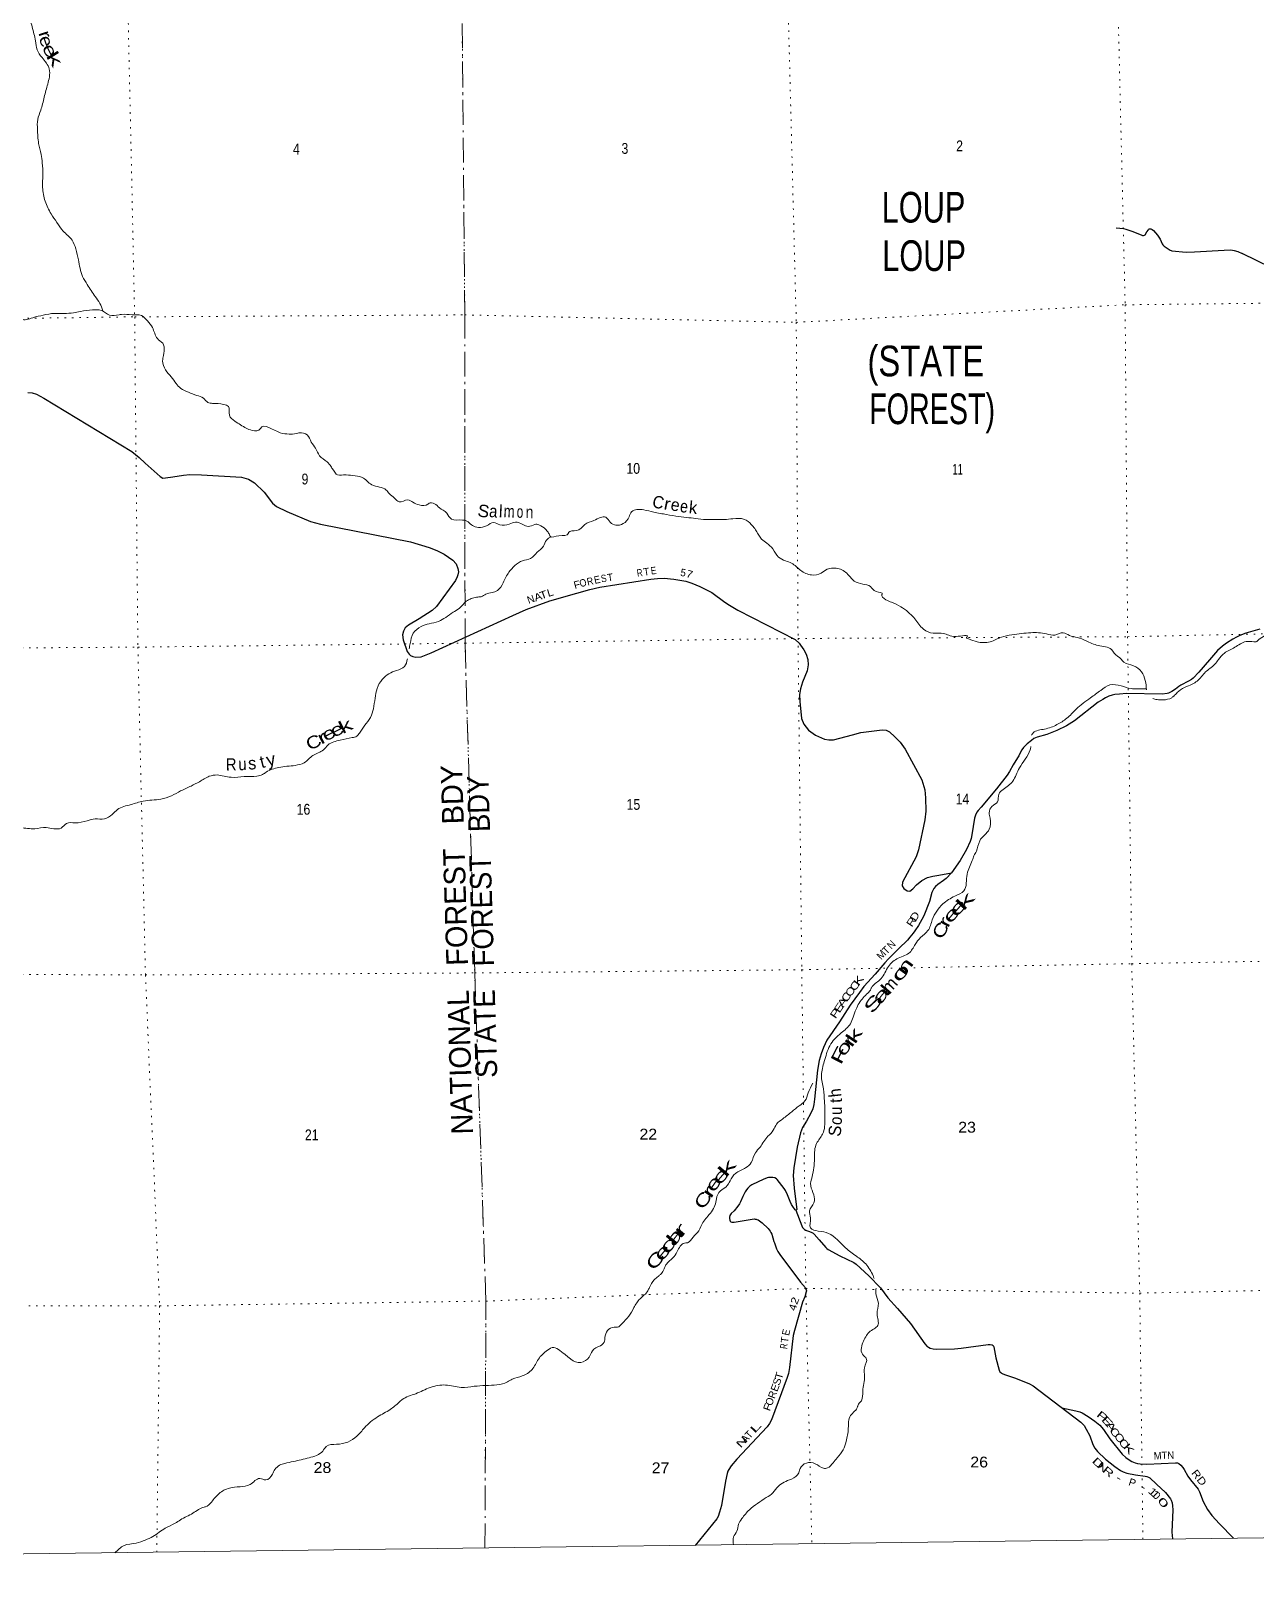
# Model space of a CAD drawing. Header units: feet. Extents: x 242557 to 489137, y 368785 to 557307.
# Drawn here: x 281416 to 301237, y 368785 to 393853 of the extents above; entities that cross this region are included whole.
import ezdxf
from ezdxf.enums import TextEntityAlignment as Align

# ---------------------------------------------------------------- set-up
doc = ezdxf.new("R2010")
doc.units = ezdxf.units.FT
doc.header["$LTSCALE"] = 80
doc.linetypes.add('DOT_DASHED', pattern=[7.7, 5, -1.2, 0.3, -1.2])
doc.linetypes.add('DOTTED', pattern=[1.5, 0.3, -1.2])
for name, color, linetype, lineweight in [('29', 7, 'Continuous', 25), ('30', 7, 'Continuous', 35), ('39', 7, 'Continuous', 13), ('4', 7, 'Continuous', 13), ('41', 7, 'Continuous', 13), ('44', 7, 'DOT_DASHED', 13), ('7', 7, 'DOTTED', 13)]:
    doc.layers.add(name, color=color, linetype=linetype, lineweight=lineweight)

msp = doc.modelspace()

# ---------------------------------------------------------------- linework, layer by layer
at = {"layer": '29'}
for points in [[(298975.92, 390671.76), (299091.84, 390658.83), (299129.75, 390649.57), (299243.49, 390610.71), (299387.74, 390551.49), (299403, 390546.86), (299416.41, 390545.94), (299431.2, 390549.64), (299443.22, 390558.9), (299469.12, 390603.31), (299495.01, 390640.32), (299501.95, 390647.72), (299510.73, 390651.42), (299521.36, 390653.27), (299535.69, 390651.43), (299556.96, 390642.17), (299576.38, 390625.52), (299642.96, 390551.49), (299652.67, 390537.61), (299683.64, 390484.87), (299716.47, 390408.99), (299728.03, 390396.04), (299752.54, 390371.98), (299798.31, 390340.52), (299845.93, 390310.91), (299861.65, 390302.58), (299875.98, 390299.81), (300109, 390277.6), (300242.16, 390281.3), (300719.3, 390310.91), (300828.89, 390311.84), (300885.75, 390303.51), (300945.4, 390285.93), (301013.23, 390254.26)], [(302870.44, 389461.78), (301706.63, 389914.09), (301013.23, 390254.26)], [(281364.51, 388008.65), (281437.38, 387999.54), (281503.95, 387981.04), (281624.53, 387913.96), (283046.31, 387052.66), (283168.42, 386955.8), (283262.1, 386866.34), (283505.01, 386648.6), (283549.39, 386622.69), (283589.95, 386624.2), (283710.39, 386643.08), (283885.01, 386671.27), (283985.85, 386678.21), (284172.94, 386677.91), (284820.55, 386636.46), (284934.6, 386604.19), (285034.47, 386544.97), (285188.67, 386395.25), (285322.98, 386215.56), (285387.34, 386164.23), (285554.42, 386081.49), (285938.83, 385923.17), (286100.97, 385878.63), (287553.95, 385591.95), (287858.22, 385500.3), (287980.58, 385453.12), (288102.64, 385390.2), (288243.64, 385295.73), (288294.98, 385234.74), (288323.32, 385158.62), (288331.97, 385105.2), (288324.57, 385057.08), (288313.47, 385027.47), (288285.36, 384968.46), (287976.88, 384546.31), (287905.68, 384480.44), (287695.15, 384348.73), (287523.77, 384246.51), (287471.99, 384202.09), (287443.94, 384145.59), (287427.6, 384087.36), (287439.1, 384004.52), (287503.83, 383816.73), (287534.87, 383772.75), (287557.06, 383754.24), (287594.05, 383735.73), (287644.87, 383727.35), (287727.21, 383732.03), (287891.1, 383795.45), (289210.88, 384401.8), (289428.66, 384498.19), (289811.5, 384635.15), (290248.15, 384764.02), (290458.79, 384820.21), (290620.73, 384857.18), (291442.67, 384986.77), (291554.12, 385000.15), (291662.96, 385002.04), (291818.1, 384990.47), (292014.14, 384953.46), (292110.31, 384923.85), (292239.76, 384868.33), (292431.68, 384774.09), (292644.8, 384615.9), (292716.91, 384568.53), (292855.27, 384485.83), (293780.73, 384009.79), (293843.2, 383950.42), (293865.39, 383920.81), (293919.02, 383846.79), (293956.01, 383772.76), (293983.76, 383691.33), (293989.49, 383601.79), (293976.36, 383506.26), (293899.14, 383323.83), (293865.39, 383213.86), (293850.6, 383121.33), (293855.97, 383008.7), (293885.73, 382732.7), (293920.71, 382643.7), (293996.7, 382547.64), (294108.07, 382466.78), (294255.62, 382399.59), (294325.89, 382388.49), (294399.9, 382390.95), (294709.8, 382472.83)], [(301296.36, 384181.68), (301074.43, 384115.06), (300976.41, 384078.07), (300919.08, 384052.16), (300859.91, 384018.83), (300758.18, 383950.37), (300695.3, 383904.11), (300615.79, 383833.77), (300482.63, 383685.72), (300312.68, 383483.9)], [(300312.68, 383483.9), (300220.01, 383387.8), (300192.27, 383363.75), (300146.96, 383335.98), (300020.28, 383274.92), (299987.91, 383254.56), (299932.43, 383210.14), (299876.95, 383173.13), (299842.74, 383152.78), (299819.62, 383141.67), (299799.27, 383136.12), (299717.9, 383128.71), (299140.89, 383136.12), (299029.93, 383128.71), (298954.11, 383121.31), (298911.57, 383110.21), (298857.94, 383093.55), (298804.3, 383069.5), (298756.23, 383043.58), (298682.24, 382999.17), (298297.57, 382699.37), (298168.11, 382617.94), (298016.46, 382540.22), (297850.02, 382477.3), (297698.37, 382432.88), (297643.82, 382408.83), (297602.2, 382381.07), (297535.91, 382323.38)], [(294709.8, 382472.83), (294842.44, 382507.88), (295185.91, 382552.05), (295252.45, 382543.95), (295304.23, 382518.04), (295391.94, 382440), (295478.08, 382351.48), (295559.67, 382240.49), (295830.9, 381743.32), (295881.25, 381581.62), (295887.9, 381452.64), (295896.04, 381237.4), (295877.96, 381093.98), (295775.83, 380611.89), (295736.48, 380496.67), (295516.18, 380086.84), (295513.21, 380027.09), (295538.61, 379986.67), (295594.59, 379945.66), (295634.26, 379944.57), (295683.36, 379978.98), (295744.8, 380043.78)], [(297535.91, 382323.38), (297472.75, 382264.48), (297446.87, 382227.47), (297424.67, 382188.61), (297399.7, 382129.39), (297380.28, 382097.93), (297310.01, 381983.19), (297249.9, 381879.55), (297210.14, 381820.34), (297039.99, 381594.56), (296788.48, 381302.16), (296739.48, 381244.79), (296721.9, 381217.03), (296696.94, 381170.77), (296684.91, 381124.5), (296640.53, 380850.61), (296629.43, 380795.09), (296610.94, 380743.28), (296551.76, 380617.43), (296448.19, 380436.07), (296311.33, 380236.21)], [(296311.33, 380236.21), (296223.49, 380149.23), (296181.88, 380114.06), (296086.63, 380047.45), (296052.42, 380017.83), (296025.6, 379984.53), (295993.24, 379921.6), (295952.55, 379777.25), (295863.78, 379544.07), (295832.34, 379481.16), (295775.01, 379384.92), (295717.68, 379297.95), (295690.86, 379260.94), (295638.16, 379196.16), (295600.24, 379149.91), (295456.92, 379014.8), (295291.4, 378850.11), (295231.29, 378785.32), (295075.94, 378600.26), (294891.53, 378398.81)], [(295744.8, 380043.78), (295831.31, 380112.22), (295920.08, 380160.34), (296009.52, 380184.8), (296103.83, 380201.07), (296311.33, 380236.21)], [(294891.53, 378398.81), (294820.72, 378304.17), (294672.77, 378096.9), (294495.23, 377830.41), (294295.5, 377534.31), (294238.16, 377412.17), (294199.33, 377312.24), (294171.58, 377201.2), (294140.15, 377045.75), (294095.76, 376579.39), (294080.96, 376494.26), (294066.17, 376423.94), (294036.57, 376349.91), (293962.61, 376224.08), (293899.72, 376120.44), (293866.44, 376031.61), (293814.65, 375802.14), (293757.31, 375465.32), (293748.08, 375343.18), (293762.87, 375135.91), (293799.86, 374832.41)], [(293799.86, 374832.41), (293806.33, 374795.4), (293804.02, 374786.14), (293798.93, 374780.6), (293790.15, 374781.52), (293782.28, 374789.85), (293744.84, 374841.66), (293720.8, 374876.83), (293699.06, 374921.24), (293654.68, 375032.28), (293623.24, 375100.75), (293601.99, 375133.13), (293491.95, 375277.48), (293478.98, 375289.52), (293453.11, 375303.39), (293421.65, 375309.87), (293366.19, 375312.64), (293346.77, 375310.79), (293327.33, 375306.17), (293264.46, 375280.26), (293090.17, 375199.75), (293079.52, 375193.28), (293045.79, 375170.14), (293016.64, 375139.62), (292994.01, 375113.7), (292970.4, 375080.4), (292933.41, 375004.52), (292898.28, 374917.54), (292879.81, 374883.3), (292853.89, 374847.22), (292792.86, 374773.19), (292746.63, 374728.78), (292731.86, 374713.04), (292724.43, 374697.32), (292717.99, 374671.4), (292717.04, 374647.35), (292721.69, 374619.58), (292728.63, 374604.77), (292739.26, 374594.6), (292755.87, 374588.13), (292767.93, 374588.12), (292792.44, 374590.89), (293116.5, 374639.95), (293135.5, 374639.01), (293150.29, 374637.16), (293162.31, 374634.38), (293179.38, 374626.99), (293244.11, 374577.03), (293342.13, 374488.2), (293359.74, 374465.98), (293375.46, 374443.77), (293387.48, 374423.41), (293401.31, 374391.97), (293436.45, 374275.38), (293443.64, 374251.94)], [(293790.15, 374781.52), (293886.69, 374527.02), (293900.1, 374502.03), (293910.73, 374490), (293924.14, 374474.28), (293938.47, 374464.1), (294040.19, 374425.23), (294070.45, 374409.1), (294085.97, 374396.55), (294171.59, 374302.69), (294278.76, 374177.25), (294294.95, 374162.44), (294316.12, 374148.96), (294501.78, 374046.51), (294731.88, 373939.05), (294768.4, 373911.68), (294970.59, 373719.02), (295160.38, 373524.04), (295278.87, 373363.66), (295433.83, 373194.06), (295646.96, 372947.26), (295880.05, 372620.37), (295915.03, 372579.21), (295935.38, 372566.25), (295966.82, 372549.6), (296012.81, 372540.87), (296059.29, 372534.79), (296357.3, 372540.76), (296466.16, 372551.45), (296901.67, 372609.69), (296937.77, 372612.52), (296965.51, 372606.97), (296982.15, 372594.01), (296997.17, 372573.64), (297027.39, 372397.13), (297080.36, 372194.96), (297091.27, 372170.22), (297106.07, 372155.41), (297117.17, 372146.16), (297127.34, 372140.6), (297168.95, 372123.95), (297345.23, 372064.14), (297572.12, 371974.05), (297630.01, 371943.84), (298402.93, 371355.54), (298454.3, 371298.56), (298491.29, 371241.19), (298546.96, 371135.34), (298596.7, 370995.06), (298630.17, 370931.86), (298673.45, 370882.17), (298803.39, 370756.64), (298952.72, 370636.03), (299045.19, 370571.26), (299088.13, 370549.75), (299146.91, 370528.7), (299284.68, 370499.91), (299442.24, 370480.28), (299472.62, 370474.04), (299499.22, 370462.08), (299519.96, 370451.63), (299626.83, 370352.89), (299771.09, 370214.09), (299851.47, 370116.28), (299864.49, 370091.95), (299878.36, 370047.53), (299888.53, 370001.27), (299889.79, 369937.95), (299875.58, 369573.77), (299884.15, 369466.97)], [(293443.64, 374251.94), (293479.5, 374156.93), (293501.23, 374116.21), (293531.28, 374068.1), (293867.87, 373620.25), (293945.54, 373524.01), (293958.96, 373493.47), (293961.73, 373478.67), (293960.34, 373461.09), (293934.45, 373383.37), (293901.16, 373294.54), (293768, 372839.29), (293749.51, 372754.16), (293686.63, 372235.98), (293671.83, 372143.45), (293653.34, 372078.67), (293506.98, 371685.28)], [(293506.98, 371685.28), (293396.28, 371393.95), (293364.85, 371331.03), (293329.7, 371279.21), (292834.07, 370757.34), (292745.3, 370650), (292706.46, 370588.93), (292690.74, 370559.32), (292678.72, 370524.16), (292652.83, 370402.02), (292586.25, 370005.99), (292556.66, 369898.65), (292534.47, 369830.17), (292512.27, 369791.32), (292164.05, 369359.83)], [(298097.74, 371587.83), (298322.08, 371539.19), (298388.66, 371518.83), (298421.72, 371502.97), (298521.82, 371446.66), (298627.23, 371372.63), (298712.13, 371302.97), (298771.44, 371237.48), (298874.43, 371086.51), (299073.51, 370837.37), (299130.27, 370782.26), (299182.06, 370745.25), (299230.14, 370715.64), (299282.24, 370695.19), (299317.07, 370686.03), (299363.3, 370678.63), (299467.98, 370677.32), (299936.89, 370698.2), (299965.29, 370695.27), (299989.33, 370686.02), (300022.62, 370660.11), (300054.77, 370621.48), (300077.27, 370588.74), (300133.59, 370482.45), (300174.83, 370423.78), (300299.18, 370271.59), (300324.08, 370228.91), (300382.34, 370070.13), (300450.76, 369943.91), (300520.43, 369845.76), (300648.48, 369707.76), (300873.53, 369476.04)]]:
    msp.add_lwpolyline(points, dxfattribs=at)
at = {"layer": '39'}
for points in [[(282578.88, 389327.83), (282531.02, 389448.58), (282452.93, 389558.91), (282327.39, 389753.6), (282251.11, 389884.16), (282183.39, 390152.24), (282140.95, 390329.65), (282080.73, 390470.48), (281935.49, 390618.48), (281834.84, 390756.85), (281742.29, 390895.31), (281644.94, 391100.42), (281604.01, 391324.33), (281607.81, 391526.49), (281599.56, 391720.43), (281579.82, 391857.65), (281539.41, 392035.08), (281520.67, 392263.27), (281524.97, 392420.97), (281573.84, 392571.06), (281630.07, 392785.91), (281686.37, 392994.7), (281713.39, 393110.19), (281711.94, 393239.53), (281594.6, 393424.21), (281516.33, 393550.7), (281486.42, 393693.88), (281435.35, 393919.7), (281382.28, 394143.48), (281384.17, 394335.51), (281429.18, 394469.39), (281459.65, 394637.47), (281403.11, 394810.68), (281328.2, 394997.84), (281206.46, 395214.82), (281111.66, 395373.47), (281036.71, 395564.67), (281028.12, 395609.04), (280951.68, 395754.38), (280916.21, 395850.37), (280837.7, 395999.09), (280716.66, 396333.3), (280629.65, 396518.31), (280549.55, 396808.49), (280477.88, 397068.45), (280414.95, 397269.89), (280382.4, 397467.61), (280336.17, 397622.74), (280325.51, 397671.13), (280273.33, 397816.09), (280248.09, 397902.73), (280159.99, 398184.74), (280114.9, 398418.71), (280088.46, 398612.46), (280092.12, 398826.74), (280180.52, 399058.11), (280261.32, 399246.94), (280315.87, 399431.46), (280343.32, 399688.44), (280348.75, 399924.98), (280336.56, 400110.79), (280270.15, 400261.66), (280185.39, 400426.48), (280106.88, 400755.09), (280040.82, 400875.64), (279982.77, 401002.35), (279983.59, 401109.48), (279935.02, 401292.88), (279816.43, 401408.83), (279665.42, 401530.49), (279653.02, 401554.61), (279590.32, 401735.84), (279397.01, 402022.78), (279296.91, 402112.65), (279157.33, 402297.1), (279161.37, 402297.14)], [(283551.36, 388806.75), (283461.57, 388878.55), (283380.7, 389057.56), (283298.59, 389165.81), (283202.58, 389251.69), (283050.78, 389264.2), (282880.84, 389270.45), (282840.47, 389263.95), (282684.82, 389258.23), (282554.55, 389333.63), (282412.9, 389342.21), (282214.99, 389317.84), (282104.01, 389296.43), (281802.83, 389285.1), (281794.74, 389285.01), (281615.08, 389256.8), (281445.68, 389214.55), (281269.95, 389196.49), (281234.54, 389289.08), (281168.74, 389385.38), (281089.77, 389394.64), (280910.41, 389340.15), (280835.87, 389315.1), (280674.13, 389131.45), (280532.97, 388915.68), (280395.72, 388891.97), (280229.06, 388966.98), (280065.87, 388912.67), (279980.81, 388923.88), (279898.82, 389022.03), (279805.22, 389073.57), (279607.24, 389055.26), (279458.21, 389001.11), (279357.99, 388921.2), (279248.69, 388930.13), (279152.73, 389011.96), (279128.26, 389029.89), (279042.59, 389095.66), (278916.66, 389144.83), (278787.66, 389107.06), (278705.53, 389037.45), (278679.4, 389023.02), (278560.54, 388983.34), (278486.61, 388903.72), (278446.6, 388864.88), (278441.21, 388804.19), (278425.81, 388735.31), (278335.52, 388671.68), (278290.04, 388580.23), (278241.62, 388389.72), (278242.38, 388368.01)], [(292210.11, 385961.37), (292058.22, 385981.96), (291898.25, 386000.45), (291699.71, 386032.67), (291492.99, 386072.88), (291330.83, 386107.51), (291219.53, 386114.4), (291135.01, 386077.11), (291093.48, 385993.79), (290997.63, 385885.64), (290880.62, 385860.12), (290789.09, 385907.64), (290715.37, 385989.71), (290523.85, 385937.12), (290378.97, 385872.9), (290240.56, 385772.37), (290115.54, 385740.7), (290113.61, 385732.6), (289956.35, 385690.48), (289820.99, 385678.91), (289792.07, 385733.17), (289753.08, 385783.28), (289742.84, 385795.3), (289634.88, 385864.88), (289602.39, 385876.65), (289566.06, 385870.2), (289461.24, 385840.77), (289371.88, 385874.17), (289254.2, 385909.28), (289155.44, 385879.92), (289003.93, 385866.16), (288900.35, 385905.46), (288787.71, 385851.7), (288656.56, 385826.03), (288559.16, 385855.3), (288489.76, 385913.16), (288400.43, 385944.54), (288218.24, 385960.76), (288142.36, 386054.94), (288026.11, 386142.61), (287942.46, 386208.41), (287857.43, 386217.6), (287837.41, 386199.19), (287698.01, 386187.58), (287596.41, 386230.95), (287511.05, 386268.44), (287373.88, 386238.66), (287296.36, 386298.46), (287214.67, 386370.34), (287165.48, 386428.42), (286929.93, 386514.81), (286772.88, 386634.39), (286624.93, 386663.11), (286475.17, 386673.62), (286351.67, 386686.44), (286312.53, 386750.69), (286304.35, 386758.69), (286267.34, 386812.86), (286207.91, 386882.96), (286085.43, 386984.72), (286021.39, 387105.3), (285951.51, 387205.6), (285883.47, 387322.1), (285761.76, 387355.14), (285749.66, 387352.99), (285612.36, 387333.32), (285592.12, 387335.12), (285448.31, 387355.81), (285128, 387427.13), (285124.05, 387419.01), (284992.89, 387393.34), (284897.42, 387430.71), (284714.15, 387543.94), (284628.16, 387638.01), (284610.38, 387781.32), (284533.16, 387814.85), (284355.02, 387831.12), (284278, 387846.45), (284206.44, 387916.42), (284098.77, 387959.73), (283966.76, 388010.85), (283838.65, 388074.15), (283764.97, 388152.18), (283684.91, 388258.44), (283592.63, 388372.65), (283546.51, 388517.67), (283559.67, 388606.75), (283570.26, 388744.3), (283551.36, 388806.75)], [(299464.75, 383195.94), (299444.65, 383347.2), (299384.4, 383490.06), (299253.89, 383587.69), (299099.56, 383644.64), (299003.46, 383738.59), (298995.33, 383742.55), (298899.09, 383848.63), (298683.99, 383915.03), (298486.97, 383991.73), (298346.84, 384044.79), (298217.05, 384077.75), (298117.47, 384121.14), (297982.41, 384083.31), (297846.69, 384104.08), (297591.69, 384121.54), (297288.73, 384087.95), (297117.27, 384049.72), (296934.09, 383974.98), (296723.78, 383974.74), (296575.58, 384025.69), (296551.14, 384041.6), (296561.11, 384053.83), (296383.07, 384062.02), (296182.32, 384110.38), (296012.41, 384114.61), (295858.01, 384177.62), (295833.5, 384199.59), (295702.21, 384365.93), (295608.18, 384455.87), (295487.9, 384541.48), (295341.48, 384614.69), (295250.02, 384656.14), (295184.34, 384742.35), (295188.31, 384748.45), (295090.83, 384785.8), (294996.89, 384867.66), (294875.09, 384908.79), (294735.01, 384957.81), (294651.09, 385047.85), (294492.15, 385155.28), (294394.95, 385166.36), (294296.06, 385149.12), (294199.71, 385085.43), (294044.33, 385055.46), (293869.58, 385130.38), (293720.66, 385246), (293625.19, 385283.37), (293511.26, 385344.8), (293416.75, 385477.18), (293320.68, 385569.11), (293237, 385636.93), (293191.79, 385701.12), (293173.23, 385733.26), (293070.55, 385873.63), (292958.41, 385955.29), (292772.25, 385965.41), (292636.89, 385953.84), (292600.49, 385953.45), (292380.1, 385951.07), (292210.11, 385961.37)], [(289834.96, 385673.73), (289756.94, 385619.61), (289707.5, 385520.04), (289605.47, 385421.92), (289499.42, 385321.74), (289368.37, 385285.97), (289245.9, 385207.85), (289150.02, 385101.71), (289056.89, 384930.93), (288963.26, 384804.61), (288876.66, 384773.36), (288777.9, 384743.99), (288701.49, 384704.77), (288624.73, 384697.88), (288540.08, 384672.71), (288477.71, 384643.74), (288341.67, 384512.92), (288245.27, 384453.27), (288126.9, 384369.12), (288008.31, 384305.19), (287859.09, 384267.2), (287728.16, 384221.32), (287601.98, 384112.84), (287551.24, 383948.58), (287534.15, 383863.57)], [(302237.5, 384609.88), (302205.21, 384589.67), (302081.87, 384588.34), (301992.85, 384591.42), (301906.09, 384574.32), (301830.23, 384486.59), (301755.18, 384326.11), (301697.25, 384262.83), (301602.83, 384207.24), (301473.92, 384161.38), (301379.84, 384075.48), (301281.49, 384009.74), (301237.39, 383974.91), (301201, 383974.52), (301075.56, 383979.23), (300894.61, 383886.32), (300725.8, 383791.53), (300629.9, 383687.42), (300572.08, 383614.03), (300491.98, 383544.45), (300421.84, 383487.1), (300283.96, 383340.09), (300205.67, 383288.71), (300078.85, 383236.82), (299962.5, 383152.69), (299906.5, 383097.52), (299872.42, 383070.88), (299735.31, 383035.04), (299636.17, 383040.03), (299566.36, 383057.65)], [(287505.87, 383699.09), (287460.38, 383575.7), (287329.68, 383509.62), (287206.91, 383457.76), (287100.74, 383367.69), (287017.45, 383221.27), (286982.84, 383061.22), (286956.42, 382893.18), (286907.43, 382753.19), (286815.85, 382624.87), (286732.33, 382498.66), (286688.42, 382447.66), (286613.85, 382424.62), (286418.18, 382382.08), (286222.84, 382309.24), (286146.93, 382225.55), (285978.06, 382136.82), (285837.81, 382020.1), (285692.71, 381976.09), (285424.12, 381942.88), (285220.74, 381865.9), (285164.53, 381828.92), (285071.82, 381801.64), (284867.64, 381795.4), (284653.43, 381782.98), (284426.51, 381820.96), (284301.37, 381799.39), (284142.59, 381712.79), (284005.87, 381642.6), (283836.9, 381561.95), (283690.14, 381485.59), (283516.84, 381431.17), (283232.08, 381397.78), (283034.51, 381343.1), (282815, 381261.91), (282728.94, 381182.15), (282604.37, 381110.07), (282456.74, 381110.5), (282325.63, 381080.79), (282127.84, 381046.31), (281990.44, 381036.75), (281906.33, 380963.08), (281787.15, 380951.69), (281661.56, 380970.55), (281477.74, 380952.39), (281247.05, 380966.08), (280998.6, 380941.16), (280643, 380913.07), (280321.14, 380941.94), (280074.39, 380945.34), (279856.15, 380930.86), (279775.34, 380923.93), (279623.17, 380968.77), (279362.11, 380986.17), (279305.65, 380971.41), (279138.3, 380927.16)], [(299458.65, 383212.26), (299314.5, 383212.26), (299215.57, 383217.4), (299055.32, 383262.16), (298871.13, 383276.34), (298724.48, 383189.87), (298560.02, 383068.85), (298325.49, 382884.42), (298175.47, 382737.27), (298015.79, 382634.88), (297817.46, 382563.64), (297632.12, 382501), (297604.03, 382464.23)], [(297595.12, 382280.17), (297582.59, 382229.63), (297503.41, 382077.19), (297407.94, 381934.68), (297301.14, 381721.31), (297144.94, 381584.21), (297074.99, 381510.69), (297054.13, 381387.17), (296963.96, 381313.44), (296920.63, 381209.89), (296933.76, 381121.1), (296921.6, 380943.11), (296765.97, 380755.48), (296713.26, 380587.16), (296673.64, 380513.97), (296646.17, 380438.89), (296561.7, 380217.67), (296510.14, 379946.28), (296365.49, 379861.86), (296170.76, 379734.44), (295999.71, 379479.95), (295928.89, 379303.35), (295808.79, 379192.91), (295723.1, 379080.82), (295619.54, 378938.22), (295424.41, 378847.19), (295274.39, 378700.05), (295151.18, 378506.71), (295015.09, 378379.93), (295007.21, 378361.65), (294955.39, 378294.4), (294815.64, 378133.22), (294766.22, 378031.63), (294717.13, 377901.74), (294675.82, 377798.22), (294523.81, 377649.03), (294340.1, 377440.89), (294251.84, 377187.8), (294205.66, 376963.4), (294236.71, 376742.48), (294255.09, 376546.63), (294262.26, 376267.78), (294224.68, 376012.71), (294127.3, 375860.07), (294096.18, 375750.6), (294091.61, 375617.15), (294054.48, 375321.66), (294031.85, 375175.89), (294082.01, 375030.91), (294083.44, 374903.59), (294012.12, 374771.45), (294029.59, 374656.43), (294029.38, 374494.73), (294155.31, 374445.56), (294321.57, 374406.93), (294597.19, 374173.43), (294770.6, 374037.86), (294921.63, 373914.18), (295041.08, 373721.44), (295058.99, 373677.31)], [(294067.06, 376839.21), (293992.73, 376679.21), (293939.57, 376551.31), (293845.44, 376469.45), (293727.19, 376375.2), (293578.83, 376260.41), (293480.71, 376174.46), (293427.2, 376076.87), (293339.34, 375976.89), (293271.55, 375891.27), (293213.89, 375803.74), (293136.1, 375707.9), (293071.07, 375555.61), (292979.06, 375465.69), (292816.25, 375377.03), (292728.6, 375258.85), (292662.96, 375161.13), (292570.68, 375095.46), (292505.38, 374967.42), (292482.32, 374860.05), (292349.02, 374664.58), (292289.25, 374585.11), (292222, 374450.99), (292128.14, 374344.88), (292038.13, 374257), (291989.67, 374250.41), (291871.92, 374111.7), (291800.26, 374009.87), (291698.23, 373911.75), (291670.48, 373860.93), (291648.81, 373810.16), (291603.05, 373742.97), (291562.95, 373712.22), (291500.91, 373654.96), (291421.41, 373530.81), (291397.74, 373478.01), (291271.76, 373351.34), (291172.27, 373206.76), (291088.91, 373066.4), (290977.02, 372945.95), (290904.86, 372888.57), (290852.27, 372890.03), (290743.69, 372834.29), (290702.48, 372722.68), (290689.16, 372647.75), (290600.99, 372576.06), (290520.59, 372532.75), (290453.13, 372416.82), (290419.23, 372374.01), (290270.2, 372319.85), (290117.64, 372399.05), (290076.82, 372432.97), (289972.81, 372510.67), (289873.12, 372564.17), (289774.54, 372518.64), (289626.53, 372373.54), (289523.27, 372204.67), (289364.66, 372101.9), (289203.49, 372047.61), (289125.11, 372004.32), (288773.88, 371947.99), (288587.99, 371933.85), (288375.84, 371917.42), (288124.66, 371955.13), (287874.37, 371914.03), (287640.9, 371814.5), (287421.55, 371719.16), (287373.48, 371678.22), (287229.21, 371559.43), (287024.28, 371440), (286811.93, 371261.87), (286688.06, 371127.13), (286543.52, 371032.6), (286359.91, 370996.26), (286194.47, 370962.14), (286136.67, 370886.73), (285915.43, 370779.25), (285663.34, 370717.91), (285522.12, 370688.09), (285439.53, 370658.91), (285363.47, 370589.37), (285321.85, 370514.14), (285213.7, 370420), (285120.42, 370443.24), (284959.75, 370344.5), (284798.35, 370310.42), (284626.73, 370286.33), (284459.84, 370201.67), (284338.04, 370062.91)], [(295090.9, 373523.55), (295086.83, 373428.86), (295126.95, 373277.71), (295106.64, 373105.69), (295118.86, 372917.85), (294978.5, 372811.24), (294922.74, 372733.83), (294875.24, 372642.37), (294883.68, 372430.24), (294930.69, 372386.28), (294900.04, 372234.36), (294903.58, 372098.98), (294873.97, 371854.1), (294851.43, 371700.25), (294793.68, 371620.8), (294791.79, 371608.66), (294676.17, 371459.86), (294640.05, 371255.34), (294606.05, 371040.73), (294557, 370906.8), (294459.38, 370776.39)], [(294459.38, 370776.39), (294393.51, 370698.88), (294303.48, 370613.02), (294240.84, 370608.3), (294204.28, 370622.06), (294071.99, 370697.43), (293928.64, 370677.7), (293850.91, 370575.8), (293839.26, 370533.23), (293719.03, 370434.92), (293503.99, 370315.37), (293420.22, 370211.39), (293313.9, 370135.46), (293171.4, 370038.93), (293039.09, 369936.44), (292917.33, 369793.65), (292863.76, 369702.12), (292836.68, 369592.69), (292785.17, 369497.14), (292784.78, 369368)], [(284338.04, 370062.91), (284237.8, 369985.03), (284217.63, 369980.77), (284036.74, 369881.8), (283833.7, 369774.51), (283747.36, 369719.01), (283588.51, 369638.47), (283389.79, 369506.97), (283265.08, 369447.01), (283118, 369398.94), (282922.3, 369358.43), (282774.12, 369238.18)]]:
    msp.add_spline(points, degree=3, dxfattribs=at)
at = {"layer": '4'}
msp.add_lwpolyline([(485083.98, 556942.67), (489136.84, 372822.34), (458570.27, 372170.54), (428006.14, 371560.78), (397437.89, 370993.07), (366865.59, 370467.41), (336295.9, 369983.81), (305725.57, 369542.24), (275154.65, 369142.74), (244583.23, 368785.28), (242556.67, 552939.07)], dxfattribs=at)
msp.add_lwpolyline([(485083.98, 556942.67), (489136.84, 372822.34), (458570.27, 372170.54), (428006.14, 371560.78), (397437.89, 370993.07), (366865.59, 370467.41), (336295.9, 369983.81), (305725.57, 369542.24), (275154.65, 369142.74), (244583.23, 368785.28), (242556.67, 552939.07)], dxfattribs=at)
at = {"layer": '44'}
for points in [[(288595.87, 378619.94), (288438.96, 383952.09), (288436, 389261.64), (288387.08, 394522.2)], [(288761.15, 369315.34), (288776.77, 373312.3), (288595.87, 378619.94)]]:
    msp.add_lwpolyline(points, dxfattribs=at)
at = {"layer": '7'}
for points in [[(293375.02, 415391.99), (293410.25, 413697.36), (293390.05, 410381.62), (293410.25, 408994.32), (293506.56, 405224.88), (293571.02, 399841.2), (293658.34, 394583.09), (293798.27, 389141.61), (293827.35, 384028.39), (293887.47, 378670.94), (293953.39, 373517.69), (294050.36, 369384.71)], [(288072.79, 415322.47), (288141.36, 410290.66), (288165.91, 405039.95), (288317.27, 399841.14), (288387.08, 394522.2), (288436, 389261.64), (288438.96, 383952.09), (288595.87, 378619.94), (288776.77, 373312.3), (288761.15, 369315.36)], [(282841.8, 405002.74), (282920.94, 399752.62), (282980.34, 394459.84), (283093.62, 389230.3), (283145.48, 383888.94), (283267.67, 378586.73), (283497.59, 373235.15), (283451.39, 369247.01)], [(298915.34, 400355), (298918.26, 399979.72), (298994.4, 394636.59), (299119.62, 389425.37), (299159.63, 384057.6), (299227.07, 378768.95), (299355.63, 373440.54), (299407.39, 369456.23)], [(274906.51, 389146.65), (277759.79, 389158.63), (283093.62, 389230.3), (288436, 389261.64), (293798.27, 389141.61), (299119.62, 389425.37), (304327.24, 389483.51)], [(274972.35, 383787.43), (277904.25, 383854.64), (283145.48, 383888.94), (288438.96, 383952.09), (293827.35, 384028.39), (299159.63, 384057.6), (302899.26, 384134.74)], [(295698.08, 378704.17), (299227.07, 378768.95), (304601.05, 378867.33), (305596.66, 378912.33)], [(275040.63, 378572.12), (278027.85, 378607.02), (283267.67, 378586.73), (288595.87, 378619.94), (293887.47, 378670.94), (295350.35, 378697.79)], [(275105.52, 373223.7), (278138.7, 373233.95), (283497.59, 373235.15), (288776.77, 373312.3), (293953.39, 373517.69), (299355.63, 373440.54), (304602.04, 373553.71), (305669.78, 373597.58)]]:
    msp.add_lwpolyline(points, dxfattribs=at)

# ---------------------------------------------------------------- texts
at = {"layer": '30'}
for s, rotation, width, p in [('E', 11.86, 0.95, (290588.87, 384920.89)), ('S', 8.96, 0.85, (290691.77, 384941.61)), ('R', 8.96, 0.8, (291274.16, 385031.07)), ('E', 6.965, 0.85, (291497.29, 385067.39)), ('7', 342.887, 1.15, (292054.53, 385012.85)), ('T', 19.685, 1.25, (289727.42, 384679.42)), ('L', 16.443, 1.15, (289834.81, 384715.01)), ('F', 14.936, 1.05, (290264.92, 384841.75)), ('O', 14.936, 0.9, (290362.25, 384870.99)), ('R', 12.86, 0.9, (290475.12, 384895.74)), ('A', 19.685, 1.15, (289638.66, 384645.75)), ('D', 59.218, 1.25, (295766.79, 379505)), ('R', 56.607, 1.3, (295710.3, 379413.67)), ('K', 53.196, 1.5, (294854.35, 378462.49)), ('C', 56.328, 1.35, (294657.35, 378200.01)), ('O', 54.481, 1.3, (294722.18, 378286.22)), ('C', 54.481, 1.4, (294791.79, 378376.75)), ('P', 55.999, 1.45, (294474.75, 377933.13)), ('E', 56.328, 1.45, (294539.49, 378025.11)), ('A', 56.328, 1.5, (294594.92, 378111.43)), ('2', 69.456, 1.25, (293830.73, 373297.91)), ('4', 73.696, 1.15, (293800.62, 373195.03)), ('E', 77.746, 0.95, (293691.68, 372795.17)), ('R', 83.081, 0.75, (293657.36, 372575.92)), ('S', 69.592, 1.1, (293544.36, 371991.59)), ('T', 74.07, 1.15, (293579.02, 372087.7)), ('E', 69.592, 1.1, (293510.54, 371891.76)), ('F', 69.194, 1.2, (293389.81, 371577.54)), ('P', 320.395, 1.65, (298712.6, 371402.9)), ('L', 46.477, 2, (293184.25, 371228.58)), ('E', 312.32, 1.7, (298786.15, 371322.96)), ('A', 307.561, 1.6, (298844.85, 371247.32)), ('C', 303.561, 1.35, (298905.17, 371156.27)), ('N', 46.477, 1.6, (292961.39, 370993.05)), ('O', 306.627, 1.35, (298982.15, 371063.25)), ('C', 308.627, 1.45, (299054.02, 370968.74)), ('K', 309.845, 1.6, (299134.78, 370883.81)), ('D', 315.989, 1.65, (298641.57, 370648.8)), ('N', 321.073, 1.5, (298721.09, 370579.2)), ('R', 321.073, 1.5, (298810.07, 370505.28)), ('-', 333.392, 1.45, (298994.7, 370400.4)), ('P', 341.898, 1.05, (299217.76, 370320.29)), ('-', 333.258, 1.45, (299387.65, 370253.17)), ('1', 316.105, 1.3, (299524.48, 370184.16)), ('1', 316.105, 1.3, (299568.11, 370145.72)), ('0', 309.413, 1.95, (299690.11, 370015.14))]:
    msp.add_text(s, height=120, rotation=rotation, dxfattribs=dict(at, width=width)).set_placement(p, align=Align.CENTER)
for s, rotation, p in [('T', 8.96, (290796.85, 384957.74)), ('T', 8.96, (291382.89, 385049.17)), ('5', 349.309, (291958.86, 385035.13)), ('N', 19.685, (289523.04, 384606.59)), ('T', 44.856, (295293.4, 378946.74)), ('N', 44.856, (295378, 379034.96)), ('M', 47.146, (295218.03, 378873.94)), ('T', 83.081, (293671.38, 372679.08)), ('R', 69.592, (293468.78, 371778.84)), ('O', 69.194, (293423.96, 371667.24)), ('A', 46.477, (293011.85, 371046.18)), ('T', 46.477, (293075.53, 371111.93)), ('0', 316.105, (299590.31, 370122.22))]:
    msp.add_text(s, height=120, rotation=rotation, dxfattribs=at).set_placement(p, align=Align.CENTER)
for s, rotation, width, p in [('MTN', 2.55, 0.95, (299585.43, 370748.89)), ('RD', 308.104, 1.2, (300183.29, 370529.77))]:
    msp.add_text(s, height=120, rotation=rotation, dxfattribs=dict(at, width=width)).set_placement(p)
at = {"layer": '41'}
for s, rotation, width, p in [('r', 287.76, 1.3, (281550.7, 393768.72)), ('e', 289.435, 1.2, (281569.75, 393656.39)), ('e', 296.951, 1.4, (281636.33, 393494.44)), ('k', 302.045, 1.75, (281713.08, 393349.11)), ('C', 347.808, 0.95, (291545.58, 386135.32)), ('S', 351.265, 1.05, (288724.01, 385992.04)), ('a', 355.787, 0.9, (288890.19, 385988.93)), ('m', 357.372, 0.8, (289149.02, 385986.05)), ('o', 359.314, 0.7, (289327.36, 385980.19)), ('n', 359.314, 0.85, (289480.99, 385974.24)), ('r', 348.819, 1.1, (291693.52, 386109.65)), ('e', 350.06, 0.95, (291825.37, 386092.85)), ('e', 353.553, 0.85, (291972.4, 386067.38)), ('e', 27.137, 1.4, (286275.93, 382405.68)), ('e', 27.027, 1.4, (286409.38, 382468.48)), ('k', 26.677, 1.55, (286548.24, 382526.3)), ('C', 25.645, 1.25, (286030.91, 382263.12)), ('r', 27.137, 1.55, (286170.3, 382340.66)), ('R', 1.428, 0.9, (284657.61, 381892.8)), ('u', 1.597, 0.9, (284839.73, 381898.31)), ('y', 12.988, 1.1, (285317.71, 381976.87)), ('e', 48.62, 1.9, (296482.34, 379612.62)), ('k', 46.543, 2.2, (296600.93, 379713.42)), ('e', 50.208, 1.8, (296379.66, 379503.74)), ('C', 59.916, 1.35, (296217.7, 379259.17)), ('r', 62.448, 1.55, (296285.13, 379398.8)), ('n', 53.763, 1.8, (295632.03, 378668.21)), ('o', 46.42, 1.95, (295553.64, 378557.22)), ('a', 49.498, 1.95, (295241.81, 378197.5)), ('l', 49.671, 1.65, (295328.2, 378289.13)), ('S', 53.002, 1.75, (295122.9, 378066.96)), ('r', 56.145, 1.8, (294738.79, 377466.46)), ('k', 56.76, 1.8, (294814.72, 377556.12)), ('F', 62.545, 1.7, (294582.67, 377242.13)), ('o', 56.709, 1.6, (294643.24, 377352.73)), ('h', 96.35, 0.95, (294523.62, 376691.09)), ('o', 82.256, 0.9, (294535.37, 376217.68)), ('u', 90.709, 0.9, (294537.71, 376390.87)), ('k', 49.427, 2.1, (292749.73, 375401.98)), ('e', 54.855, 1.65, (292534.6, 375156.59)), ('e', 49.427, 1.85, (292647.44, 375273.72)), ('C', 54.855, 1.45, (292369.68, 374890.1)), ('r', 54.855, 1.85, (292460.89, 375025.84)), ('r', 50.634, 2, (292000.9, 374404.5)), ('d', 50.634, 2, (291808.26, 374169.7)), ('a', 50.634, 1.9, (291904.07, 374287.74)), ('C', 50.634, 1.6, (291593.08, 373909.87)), ('e', 50.634, 1.8, (291704.42, 374041.03))]:
    msp.add_text(s, height=200, rotation=rotation, dxfattribs=dict(at, width=width)).set_placement(p, align=Align.CENTER)
for s, rotation, p in [('l', 357.341, (289012.5, 385987.3)), ('k', 354.684, (292120.97, 386047.38)), ('s', 3.185, (284999.62, 381911.22)), ('t', 13.481, (285181.09, 381938.86)), ('m', 47.697, (295380.06, 378358.49)), ('t', 92.237, (294538.89, 376558.09)), ('S', 82.247, (294522.68, 376052.22))]:
    msp.add_text(s, height=200, rotation=rotation, dxfattribs=at).set_placement(p, align=Align.CENTER)
at = {"layer": '44'}
for s, width, p in [('LOUP', 0.75, (295180.4, 390755.18)), ('LOUP', 0.75, (295189.6, 389972.42)), ('(STATE', 0.8, (294950.28, 388268.74)), ('FOREST)', 0.7, (294977.89, 387495.18))]:
    msp.add_text(s, height=495.8, dxfattribs=dict(at, width=width)).set_placement(p)
msp.add_text('  NATIONAL   FOREST   BDY', height=350, rotation=91.686, dxfattribs=at).set_placement((288575.5, 375750.86))
at = {"layer": '44', "width": 0.95}
msp.add_text('STATE   FOREST   BDY', height=350, rotation=91.686, dxfattribs=at).set_placement((288961.88, 376927.02))
at = {"layer": '7'}
for s, width, p in [('2', 0.85, (296385.87, 391907.47)), ('4', 0.85, (285654.12, 391855.84)), ('3', 0.85, (290969.85, 391866.67)), ('10', 0.85, (291049.68, 386691.72)), ('11', 0.65, (296325.52, 386678.11)), ('9', 0.85, (285793.81, 386520.14)), ('16', 0.85, (285713.96, 381178.59)), ('15', 0.85, (291052.8, 381257.41)), ('14', 0.85, (296377.31, 381346.14)), ('21', 0.85, (285847.87, 375912.89)), ('22', 1.1, (291261.18, 375924.64)), ('23', 1.1, (296418.69, 376037)), ('26', 1.1, (296614.82, 370621.54)), ('28', 1.1, (285989.15, 370532.07)), ('27', 1.1, (291459.31, 370528.41))]:
    msp.add_text(s, height=175, dxfattribs=dict(at, width=width)).set_placement(p)

doc.saveas('drawing.dxf')
